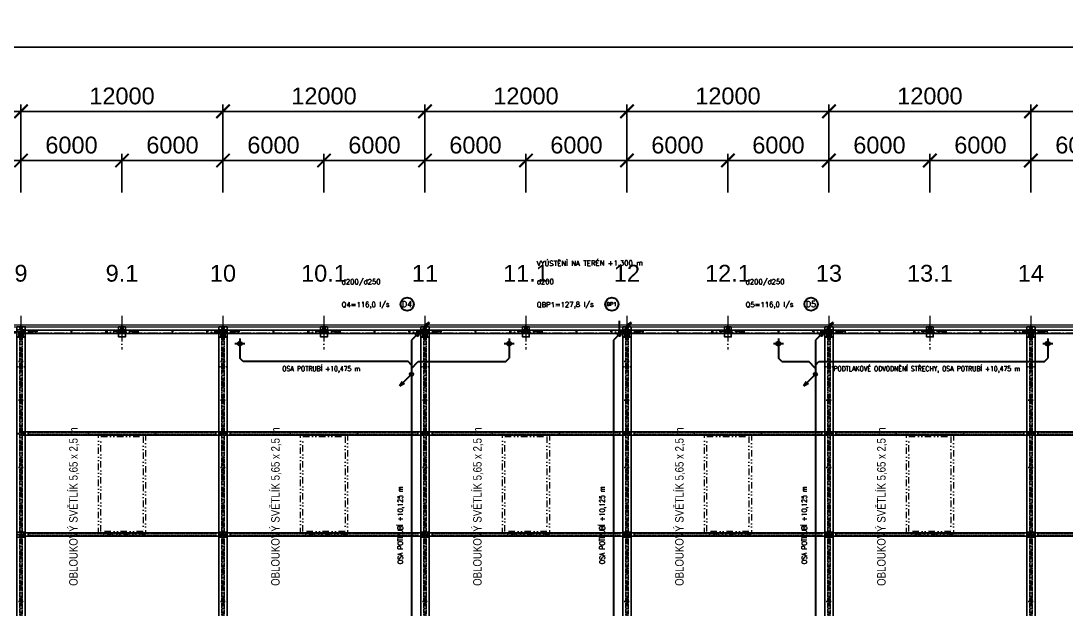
# Model space of a CAD drawing. Header units: millimetres. Extents: x 325046 to 1268204, y 1875583 to 2761998.
# Drawn here: x 802074 to 864169, y 2158309 to 2193284 of the extents above; entities that cross this region are included whole.
import ezdxf
from ezdxf.enums import TextEntityAlignment as Align

# ---------------------------------------------------------------- set-up
doc = ezdxf.new("R2010")
doc.units = ezdxf.units.MM
doc.header["$LTSCALE"] = 100
doc.header["$PDMODE"] = 65
for name, pattern in [('ACAD_ISO10W100', [18.5, 12, -3, 0.5, -3]), ('CONTINOUS', [0]), ('DASHDOT', [1, 0.5, -0.25, 0, -0.25]), ('DASHED', [0.75, 0.5, -0.25]), ('DIVIDE', [31.75, 12.7, -6.35, 0, -6.35, 0, -6.35]), ('SO02_F11anp01$0${ Leader Line}', [0])]:
    doc.linetypes.add(name, pattern=pattern)
for name, color, linetype in [('025', 1, 'Continuous'), ('035', 7, 'Continuous'), ('070', 6, 'Continuous'), ('DEHA', 2, 'Continuous'), ('Kóty osové', 5, 'Continuous'), ('POPIS', 7, 'Continuous')]:
    doc.layers.add(name, color=color, linetype=linetype)
for name, color, linetype, lineweight, true_color in [('Korabek-bezp_vtoky_text', 7, 'CONTINOUS', 0, 0x6b50af), ('Korabek-bezp_vtoky_trasy', 7, 'CONTINOUS', 30, 0x9d626f), ('Korabek-text', 7, 'Continuous', 0, 0x7a7a7a), ('Korabek-trasy', 7, 'Continuous', 30, 0x7478c3), ('Korabek-vpuste', 7, 'Continuous', 30, 0x6f7ceb), ('Světlíky', 7, 'DIVIDE', 15, 0xf81696)]:
    doc.layers.add(name, color=color, linetype=linetype, lineweight=lineweight, true_color=true_color)
doc.layers.add('Objekty - osy', color=5, linetype='ACAD_ISO10W100', lineweight=20)
doc.layers.add('OBVODOVÝ PLÁŠŤ', color=2, linetype='Continuous', lineweight=9)
doc.layers.add('Popis OS', color=7, linetype='Continuous', true_color=0xbd0a5d)
doc.layers.add('Příprava na dock', color=7, linetype='Continuous', true_color=0x616161)
doc.styles.add('ARIAL NARROW', font='ARIALN.TTF')
doc.styles.add('ARIL-TENKÝ', font='arial.ttf')
doc.styles.add('ROMANS', font='romans.shx', dxfattribs={"width": 0.8})
doc.dimstyles.new('400', dxfattribs={"dimscale": 400, "dimtxt": 2.5, "dimasz": 2, "dimexe": 1, "dimexo": 12, "dimgap": 1, "dimtad": 1, "dimdec": 0, "dimzin": 0, "dimdsep": 46, "dimtxsty": 'ARIL-TENKÝ', "dimblk": 'ARCHTICK', "dimcen": 4, "dimdle": 1, "dimclrd": 256, "dimclre": 256, "dimclrt": 7, "dimadec": 0, "dimazin": 0, "dimtfac": 1, "dimtdec": 0, "dimtix": 1, "dimtofl": 0, "dimtmove": 0, "dimatfit": 0, "dimldrblk": 'OBLIQUE', "dimfxl": 1, "dimtolj": 1, "dimtzin": 0, "dimlwd": -1, "dimlwe": -1, "dimarcsym": 0})

# ---------------------------------------------------------------- blocks, each defined once
blk = doc.blocks.new('L1_PU')
at = {"layer": '035', "color": 0}
blk.add_lwpolyline([(1717306, -4886866), (1705346, -4886866), (1705346, -4886666), (1717306, -4886666)], close=True, dxfattribs=at)
at = {"layer": '035'}
for points in [[(1705446, -4886746), (1705506, -4886746), (1705506, -4886786), (1705446, -4886786)], [(1717206, -4886746), (1717146, -4886746), (1717146, -4886786), (1717206, -4886786)]]:
    blk.add_lwpolyline(points, close=True, dxfattribs=at)
at = {"layer": '035', "color": 0, "linetype": 'DASHED'}
blk.add_lwpolyline([(1716906, -4886706), (1705746, -4886706), (1705746, -4886826), (1716906, -4886826)], close=True, dxfattribs=at)
at = {"layer": '035', "linetype": 'DASHED'}
for points in [[(1709326, -4886826), (1709326, -4886706)], [(1713326, -4886826), (1713326, -4886706)]]:
    blk.add_lwpolyline(points, dxfattribs=at)
at = {"layer": 'Příprava na dock', "linetype": 'DASHDOT', "ltscale": 0.5}
for points in [[(1705426, -4886766), (1705526, -4886766)], [(1705476, -4886716), (1705476, -4886816)], [(1717126, -4886766), (1717226, -4886766)], [(1717176, -4886716), (1717176, -4886816)]]:
    blk.add_lwpolyline(points, dxfattribs=at)
blk = doc.blocks.new('V2')
at = {"layer": '025'}
h = blk.add_hatch(color=256, dxfattribs=at)
h.dxf.hatch_style = 1
h.paths.add_polyline_path([(1705186, -4880766, -1), (1705166, -4880766, -1)])
h = blk.add_hatch(color=256, dxfattribs=at)
h.dxf.hatch_style = 1
h.paths.add_polyline_path([(1705466, -4880766, 1), (1705486, -4880766, 1)])
h = blk.add_hatch(color=256, dxfattribs=at)
h.dxf.hatch_style = 1
h.paths.add_polyline_path([(1705186, -4886766, -1), (1705166, -4886766, -1)])
h = blk.add_hatch(color=256, dxfattribs=at)
h.dxf.hatch_style = 1
h.paths.add_polyline_path([(1705466, -4886766, 1), (1705486, -4886766, 1)])
h = blk.add_hatch(color=256, dxfattribs=at)
h.dxf.hatch_style = 1
h.paths.add_polyline_path([(1705186, -4892766, -1), (1705166, -4892766, -1)])
h = blk.add_hatch(color=256, dxfattribs=at)
h.dxf.hatch_style = 1
h.paths.add_polyline_path([(1705466, -4892766, 1), (1705486, -4892766, 1)])
at = {"layer": 'Příprava na dock'}
h = blk.add_hatch(dxfattribs=at)
h.set_pattern_fill('ANSI31', color=256, scale=250, angle=180)
h.set_pattern_definition([(225, (602695.915, -9703834.77), (22.09708691, -22.09708691), [])])
edge = h.paths.add_edge_path()
edge.add_arc((1705326, -4876786), 50, 0, 360)
at = {"layer": '025', "linetype": 'DASHED', "ltscale": 0.5}
for centre in [(1705326, -4874866), (1705326, -4898616)]:
    blk.add_circle(centre, 12.5, dxfattribs=at)
at = {"layer": '025'}
for centre, radius in [((1705326, -4876786), 50), ((1705176, -4880766), 10), ((1705476, -4880766), 10), ((1705176, -4886766), 10), ((1705476, -4886766), 10), ((1705176, -4892766), 10), ((1705476, -4892766), 10)]:
    blk.add_circle(centre, radius, dxfattribs=at)
at = {"layer": '035'}
blk.add_lwpolyline([(1705216, -4875036), (1705076, -4875036), (1705076, -4875036), (1705076, -4875036), (1705076, -4898446), (1705216, -4898446), (1705216, -4898746), (1705436, -4898746), (1705436, -4898446), (1705436, -4898446), (1705576, -4898446), (1705576, -4875036), (1705576, -4875036), (1705576, -4875036), (1705436, -4875036), (1705436, -4874736), (1705216, -4874736)], close=True, dxfattribs=at)
for points in [[(1705216, -4874836), (1705436, -4874836)], [(1705076, -4886616), (1705576, -4886616)], [(1705076, -4886916), (1705576, -4886916)]]:
    blk.add_lwpolyline(points, dxfattribs=at)
at = {"layer": '035', "linetype": 'DASHED'}
blk.add_lwpolyline([(1705391, -4874736), (1705261, -4874736), (1705261, -4898746), (1705391, -4898746)], close=True, dxfattribs=at)
at = {"layer": '035', "linetype": 'DASHED', "ltscale": 0.8}
for points in [[(1705391, -4876336), (1705261, -4876336)], [(1705391, -4876636), (1705261, -4876636)], [(1705391, -4878636), (1705261, -4878636)], [(1705391, -4878936), (1705261, -4878936)], [(1705391, -4882636), (1705261, -4882636)], [(1705391, -4882936), (1705261, -4882936)], [(1705386, -4886616), (1705266, -4886616)], [(1705386, -4886916), (1705266, -4886916)], [(1705391, -4890596), (1705261, -4890596)], [(1705391, -4890896), (1705261, -4890896)], [(1705391, -4894596), (1705261, -4894596)], [(1705391, -4894896), (1705261, -4894896)], [(1705391, -4896896), (1705261, -4896896)], [(1705391, -4897196), (1705261, -4897196)]]:
    blk.add_lwpolyline(points, dxfattribs=at)
at = {"layer": 'DEHA', "color": 3, "linetype": 'DASHDOT', "ltscale": 0.9}
for points in [[(1705523, -4876786), (1705129, -4876786)], [(1705326, -4876589), (1705326, -4876983)]]:
    blk.add_lwpolyline(points, dxfattribs=at)
at = {"layer": 'Příprava na dock', "linetype": 'DASHDOT', "ltscale": 0.2}
for points in [[(1705276, -4874866), (1705376, -4874866)], [(1705326, -4874916), (1705326, -4874816)], [(1705376, -4898616), (1705276, -4898616)], [(1705326, -4898666), (1705326, -4898566)]]:
    blk.add_lwpolyline(points, dxfattribs=at)
at = {"layer": 'Příprava na dock', "linetype": 'DASHDOT', "ltscale": 0.8}
for points in [[(1705481, -4876486), (1705171, -4876486)], [(1705481, -4878786), (1705171, -4878786)], [(1705481, -4882786), (1705171, -4882786)], [(1705481, -4890746), (1705171, -4890746)], [(1705481, -4894746), (1705171, -4894746)], [(1705481, -4897046), (1705171, -4897046)]]:
    blk.add_lwpolyline(points, dxfattribs=at)
at = {"layer": 'Příprava na dock', "linetype": 'DASHDOT', "ltscale": 0.5}
for points in [[(1705126, -4880766), (1705226, -4880766)], [(1705176, -4880816), (1705176, -4880716)], [(1705526, -4880766), (1705426, -4880766)], [(1705476, -4880816), (1705476, -4880716)], [(1705126, -4886766), (1705226, -4886766)], [(1705176, -4886816), (1705176, -4886716)], [(1705526, -4886766), (1705426, -4886766)], [(1705476, -4886816), (1705476, -4886716)], [(1705126, -4892766), (1705226, -4892766)], [(1705176, -4892816), (1705176, -4892716)], [(1705526, -4892766), (1705426, -4892766)], [(1705476, -4892816), (1705476, -4892716)]]:
    blk.add_lwpolyline(points, dxfattribs=at)
blk = doc.blocks.new('S2 STŘECHA')
at = {"layer": '025'}
h = blk.add_hatch(color=256, dxfattribs=at)
h.dxf.hatch_style = 1
edge = h.paths.add_edge_path()
edge.add_arc((1694149, -5104969), 10, 0, 360)
h = blk.add_hatch(color=256, dxfattribs=at)
h.dxf.hatch_style = 1
edge = h.paths.add_edge_path()
edge.add_arc((1694509, -5104969), 10, 0, 360)
at = {"layer": 'Příprava na dock', "ltscale": 0.5}
h = blk.add_hatch(dxfattribs=at)
h.set_pattern_fill('ANSI31', color=256, scale=250)
h.set_pattern_definition([(45, (-71057.18, -131932.95), (-22.09708691, 22.09708691), [])])
h.paths.add_polyline_path([(1694254, -5105269), (1694404, -5105269), (1694404, -5105169), (1694254, -5105169)])
at = {"layer": '025', "ltscale": 0.5}
blk.add_lwpolyline([(1694254, -5105269), (1694404, -5105269), (1694404, -5105169), (1694254, -5105169)], close=True, dxfattribs=at)
at = {"layer": '025', "linetype": 'DASHED', "ltscale": 0.5}
blk.add_lwpolyline([(1694254, -5105269), (1694404, -5105269), (1694404, -5105259), (1694254, -5105259)], close=True, dxfattribs=at)
at = {"layer": '025'}
for centre in [(1694149, -5104969), (1694509, -5104969)]:
    blk.add_circle(centre, 10, dxfattribs=at)
at = {"layer": '035', "linetype": 'DASHED'}
blk.add_circle((1694329, -5104819), 30, dxfattribs=at)
at = {"layer": '070', "ltscale": 0.5}
blk.add_lwpolyline([(1694079, -5105269), (1694579, -5105269), (1694579, -5104669), (1694079, -5104669)], close=True, dxfattribs=at)
for points in [[(1694199, -5104669), (1694199, -5104969), (1694459, -5104969), (1694459, -5104669)], [(1694579, -5105089), (1694079, -5105089)]]:
    blk.add_lwpolyline(points, dxfattribs=at)
at = {"layer": 'Příprava na dock', "linetype": 'DASHDOT', "ltscale": 0.5}
for points in [[(1694279, -5104819), (1694379, -5104819)], [(1694329, -5104769), (1694329, -5104869)], [(1694099, -5104969), (1694199, -5104969)], [(1694199, -5104969), (1694099, -5104969)], [(1694149, -5105019), (1694149, -5104919)], [(1694149, -5105019), (1694149, -5104919)], [(1694329, -5105344), (1694329, -5105094)], [(1694459, -5104969), (1694559, -5104969)], [(1694559, -5104969), (1694459, -5104969)], [(1694509, -5105019), (1694509, -5104919)], [(1694509, -5105019), (1694509, -5104919)]]:
    blk.add_lwpolyline(points, dxfattribs=at)
blk = doc.blocks.new('ZT1_PU')
at = {"layer": '035', "ltscale": 0.5}
blk.add_lwpolyline([(1684235, -4865636), (1690215, -4865636), (1690215, -4865836), (1684235, -4865836)], close=True, dxfattribs=at)
at = {"layer": '035', "color": 2}
for points in [[(1687223, -4865656), (1687191, -4865736)], [(1687223, -4865816), (1687223, -4865656)], [(1687223, -4865656), (1687255, -4865736)]]:
    blk.add_lwpolyline(points, dxfattribs=at)
at = {"layer": '035'}
for centre in [(1684405, -4865736), (1690125, -4865736)]:
    blk.add_circle(centre, 25, dxfattribs=at)
at = {"layer": 'Příprava na dock', "linetype": 'DASHDOT', "ltscale": 0.5}
for points in [[(1684355, -4865736), (1684455, -4865736)], [(1684405, -4865686), (1684405, -4865786)], [(1690075, -4865736), (1690175, -4865736)], [(1690125, -4865686), (1690125, -4865786)]]:
    blk.add_lwpolyline(points, dxfattribs=at)
blk = doc.blocks.new('S3 STŘECHA')
at = {"layer": '025'}
h = blk.add_hatch(color=256, dxfattribs=at)
h.dxf.hatch_style = 1
edge = h.paths.add_edge_path()
edge.add_arc((1676229, -5009069), 10, 0, 360)
h = blk.add_hatch(color=256, dxfattribs=at)
h.dxf.hatch_style = 1
edge = h.paths.add_edge_path()
edge.add_arc((1676429, -5009069), 10, 0, 360)
at = {"layer": 'Příprava na dock', "ltscale": 0.5}
h = blk.add_hatch(dxfattribs=at)
h.set_pattern_fill('ANSI31', color=256, scale=250, angle=180)
h.set_pattern_definition([(225, (3441714.858, -9982104.093), (22.09708691, -22.09708691), [])])
h.paths.add_polyline_path([(1676404, -5008769), (1676254, -5008769), (1676254, -5008869), (1676404, -5008869)])
at = {"layer": '025', "ltscale": 0.5}
blk.add_lwpolyline([(1676404, -5008769), (1676254, -5008769), (1676254, -5008869), (1676404, -5008869)], close=True, dxfattribs=at)
at = {"layer": '025', "linetype": 'DASHED', "ltscale": 0.5}
blk.add_lwpolyline([(1676404, -5008769), (1676254, -5008769), (1676254, -5008779), (1676404, -5008779)], close=True, dxfattribs=at)
at = {"layer": '025'}
for centre in [(1676229, -5009069), (1676429, -5009069)]:
    blk.add_circle(centre, 10, dxfattribs=at)
at = {"layer": '070', "ltscale": 0.5}
blk.add_lwpolyline([(1676529, -5008769), (1676129, -5008769), (1676129, -5009369), (1676529, -5009369)], close=True, dxfattribs=at)
blk.add_lwpolyline([(1676129, -5008949), (1676529, -5008949)], dxfattribs=at)
at = {"layer": 'Příprava na dock', "linetype": 'DASHDOT', "ltscale": 0.5}
for points in [[(1676179, -5009069), (1676279, -5009069)], [(1676229, -5009019), (1676229, -5009119)], [(1676329, -5008694), (1676329, -5008944)], [(1676479, -5009069), (1676379, -5009069)], [(1676429, -5009019), (1676429, -5009119)]]:
    blk.add_lwpolyline(points, dxfattribs=at)
blk = doc.blocks.new('_ARCHTICK')
at = {"color": 0, "linetype": 'ByBlock', "const_width": 0.15}
blk.add_lwpolyline([(-0.5, -0.5), (0.5, 0.5)], dxfattribs=at)
blk = doc.blocks.new('*D900')
at = {"layer": 'Defpoints', "color": 0, "transparency": 16777216}
for p in [(820079, 2184984), (820079, 2178282), (826079, 2178282)]:
    blk.add_point(p, dxfattribs=at)
at = {"layer": 'Kóty osové', "transparency": 16777216}
for p, q in [((820079, 2183082), (820079, 2185384)), ((826079, 2183082), (826079, 2185384)), ((826479, 2184984), (819679, 2184984))]:
    blk.add_line(p, q, dxfattribs=at)
at = {"layer": 'Kóty osové', "transparency": 16777216, "xscale": 800, "yscale": 800, "zscale": 800}
for p, rotation in [((820079, 2184984), 179.9999999999866), ((826079, 2184984), 359.9999999999867)]:
    blk.add_blockref('_ARCHTICK', p, dxfattribs=dict(at, rotation=rotation))
at = {"layer": 'Kóty osové', "color": 7, "transparency": 16777216, "insert": (823079, 2185895), "char_height": 1000, "attachment_point": 5, "style": 'ARIL-TENKÝ'}
blk.add_mtext('\\A1;6000', dxfattribs=at)
blk = doc.blocks.new('_Oblique')
at = {"color": 0, "lineweight": -2}
blk.add_line((-0.5, -0.5), (0.5, 0.5), dxfattribs=at)
blk = doc.blocks.new('*D901')
at = {"layer": 'Defpoints', "color": 0, "transparency": 16777216}
for p in [(814079, 2184984), (814079, 2178282), (820079, 2178282)]:
    blk.add_point(p, dxfattribs=at)
at = {"layer": 'Kóty osové', "transparency": 16777216}
for p, q in [((814079, 2183082), (814079, 2185384)), ((820079, 2183082), (820079, 2185384)), ((820479, 2184984), (813679, 2184984))]:
    blk.add_line(p, q, dxfattribs=at)
at = {"layer": 'Kóty osové', "transparency": 16777216, "xscale": 800, "yscale": 800, "zscale": 800, "rotation": 180}
blk.add_blockref('_ARCHTICK', (814079, 2184984), dxfattribs=at)
at = {"layer": 'Kóty osové', "transparency": 16777216, "xscale": 800, "yscale": 800, "zscale": 800}
blk.add_blockref('_ARCHTICK', (820079, 2184984), dxfattribs=at)
at = {"layer": 'Kóty osové', "color": 7, "transparency": 16777216, "insert": (817079, 2185895), "char_height": 1000, "attachment_point": 5, "style": 'ARIL-TENKÝ'}
blk.add_mtext('\\A1;6000', dxfattribs=at)
blk = doc.blocks.new('*D902')
at = {"layer": 'Defpoints', "color": 0, "transparency": 16777216}
for p in [(808079, 2184984), (808079, 2178282), (814079, 2178282)]:
    blk.add_point(p, dxfattribs=at)
at = {"layer": 'Kóty osové', "transparency": 16777216}
for p, q in [((808079, 2183082), (808079, 2185384)), ((814079, 2183082), (814079, 2185384)), ((814479, 2184984), (807679, 2184984))]:
    blk.add_line(p, q, dxfattribs=at)
at = {"layer": 'Kóty osové', "transparency": 16777216, "xscale": 800, "yscale": 800, "zscale": 800, "rotation": 180}
blk.add_blockref('_ARCHTICK', (808079, 2184984), dxfattribs=at)
at = {"layer": 'Kóty osové', "transparency": 16777216, "xscale": 800, "yscale": 800, "zscale": 800}
blk.add_blockref('_ARCHTICK', (814079, 2184984), dxfattribs=at)
at = {"layer": 'Kóty osové', "color": 7, "transparency": 16777216, "insert": (811079, 2185895), "char_height": 1000, "attachment_point": 5, "style": 'ARIL-TENKÝ'}
blk.add_mtext('\\A1;6000', dxfattribs=at)
blk = doc.blocks.new('*D903')
at = {"layer": 'Defpoints', "color": 0, "transparency": 16777216}
for p in [(802079, 2184984), (802079, 2178282), (808079, 2178282)]:
    blk.add_point(p, dxfattribs=at)
at = {"layer": 'Kóty osové', "transparency": 16777216}
for p, q in [((802079, 2183082), (802079, 2185384)), ((808079, 2183082), (808079, 2185384)), ((808479, 2184984), (801679, 2184984))]:
    blk.add_line(p, q, dxfattribs=at)
at = {"layer": 'Kóty osové', "transparency": 16777216, "xscale": 800, "yscale": 800, "zscale": 800, "rotation": 180}
blk.add_blockref('_ARCHTICK', (802079, 2184984), dxfattribs=at)
at = {"layer": 'Kóty osové', "transparency": 16777216, "xscale": 800, "yscale": 800, "zscale": 800}
blk.add_blockref('_ARCHTICK', (808079, 2184984), dxfattribs=at)
at = {"layer": 'Kóty osové', "color": 7, "transparency": 16777216, "insert": (805079, 2185895), "char_height": 1000, "attachment_point": 5, "style": 'ARIL-TENKÝ'}
blk.add_mtext('\\A1;6000', dxfattribs=at)
blk = doc.blocks.new('*D904')
at = {"layer": 'Defpoints', "color": 0, "transparency": 16777216}
for p in [(796079, 2184984), (796079, 2178282), (802079, 2178282)]:
    blk.add_point(p, dxfattribs=at)
at = {"layer": 'Kóty osové', "transparency": 16777216}
for p, q in [((796079, 2183082), (796079, 2185384)), ((802079, 2183082), (802079, 2185384)), ((802479, 2184984), (795679, 2184984))]:
    blk.add_line(p, q, dxfattribs=at)
at = {"layer": 'Kóty osové', "transparency": 16777216, "xscale": 800, "yscale": 800, "zscale": 800, "rotation": 180}
blk.add_blockref('_ARCHTICK', (796079, 2184984), dxfattribs=at)
at = {"layer": 'Kóty osové', "transparency": 16777216, "xscale": 800, "yscale": 800, "zscale": 800}
blk.add_blockref('_ARCHTICK', (802079, 2184984), dxfattribs=at)
at = {"layer": 'Kóty osové', "color": 7, "transparency": 16777216, "insert": (799079, 2185895), "char_height": 1000, "attachment_point": 5, "style": 'ARIL-TENKÝ'}
blk.add_mtext('\\A1;6000', dxfattribs=at)
blk = doc.blocks.new('*D934')
at = {"layer": 'Defpoints', "color": 0, "transparency": 16777216}
for p in [(862079, 2184984), (862079, 2178282), (868079, 2178282)]:
    blk.add_point(p, dxfattribs=at)
at = {"layer": 'Kóty osové', "transparency": 16777216}
for p, q in [((862079, 2183082), (862079, 2185384)), ((868079, 2183082), (868079, 2185384)), ((868479, 2184984), (861679, 2184984))]:
    blk.add_line(p, q, dxfattribs=at)
at = {"layer": 'Kóty osové', "transparency": 16777216, "xscale": 800, "yscale": 800, "zscale": 800, "rotation": 180}
blk.add_blockref('_ARCHTICK', (862079, 2184984), dxfattribs=at)
at = {"layer": 'Kóty osové', "transparency": 16777216, "xscale": 800, "yscale": 800, "zscale": 800}
blk.add_blockref('_ARCHTICK', (868079, 2184984), dxfattribs=at)
at = {"layer": 'Kóty osové', "color": 7, "transparency": 16777216, "insert": (865079, 2185895), "char_height": 1000, "attachment_point": 5, "style": 'ARIL-TENKÝ'}
blk.add_mtext('\\A1;6000', dxfattribs=at)
blk = doc.blocks.new('*D935')
at = {"layer": 'Defpoints', "color": 0, "transparency": 16777216}
for p in [(856079, 2184984), (856079, 2178282), (862079, 2178282)]:
    blk.add_point(p, dxfattribs=at)
at = {"layer": 'Kóty osové', "transparency": 16777216}
for p, q in [((856079, 2183082), (856079, 2185384)), ((862079, 2183082), (862079, 2185384)), ((862479, 2184984), (855679, 2184984))]:
    blk.add_line(p, q, dxfattribs=at)
at = {"layer": 'Kóty osové', "transparency": 16777216, "xscale": 800, "yscale": 800, "zscale": 800, "rotation": 180}
blk.add_blockref('_ARCHTICK', (856079, 2184984), dxfattribs=at)
at = {"layer": 'Kóty osové', "transparency": 16777216, "xscale": 800, "yscale": 800, "zscale": 800}
blk.add_blockref('_ARCHTICK', (862079, 2184984), dxfattribs=at)
at = {"layer": 'Kóty osové', "color": 7, "transparency": 16777216, "insert": (859079, 2185895), "char_height": 1000, "attachment_point": 5, "style": 'ARIL-TENKÝ'}
blk.add_mtext('\\A1;6000', dxfattribs=at)
blk = doc.blocks.new('*D936')
at = {"layer": 'Defpoints', "color": 0, "transparency": 16777216}
for p in [(850079, 2184984), (850079, 2178282), (856079, 2178282)]:
    blk.add_point(p, dxfattribs=at)
at = {"layer": 'Kóty osové', "transparency": 16777216}
for p, q in [((850079, 2183082), (850079, 2185384)), ((856079, 2183082), (856079, 2185384)), ((856479, 2184984), (849679, 2184984))]:
    blk.add_line(p, q, dxfattribs=at)
at = {"layer": 'Kóty osové', "transparency": 16777216, "xscale": 800, "yscale": 800, "zscale": 800, "rotation": 180}
blk.add_blockref('_ARCHTICK', (850079, 2184984), dxfattribs=at)
at = {"layer": 'Kóty osové', "transparency": 16777216, "xscale": 800, "yscale": 800, "zscale": 800}
blk.add_blockref('_ARCHTICK', (856079, 2184984), dxfattribs=at)
at = {"layer": 'Kóty osové', "color": 7, "transparency": 16777216, "insert": (853079, 2185895), "char_height": 1000, "attachment_point": 5, "style": 'ARIL-TENKÝ'}
blk.add_mtext('\\A1;6000', dxfattribs=at)
blk = doc.blocks.new('*D937')
at = {"layer": 'Defpoints', "color": 0, "transparency": 16777216}
for p in [(844079, 2184984), (844079, 2178282), (850079, 2178282)]:
    blk.add_point(p, dxfattribs=at)
at = {"layer": 'Kóty osové', "transparency": 16777216}
for p, q in [((844079, 2183082), (844079, 2185384)), ((850079, 2183082), (850079, 2185384)), ((850479, 2184984), (843679, 2184984))]:
    blk.add_line(p, q, dxfattribs=at)
at = {"layer": 'Kóty osové', "transparency": 16777216, "xscale": 800, "yscale": 800, "zscale": 800, "rotation": 180}
blk.add_blockref('_ARCHTICK', (844079, 2184984), dxfattribs=at)
at = {"layer": 'Kóty osové', "transparency": 16777216, "xscale": 800, "yscale": 800, "zscale": 800}
blk.add_blockref('_ARCHTICK', (850079, 2184984), dxfattribs=at)
at = {"layer": 'Kóty osové', "color": 7, "transparency": 16777216, "insert": (847079, 2185895), "char_height": 1000, "attachment_point": 5, "style": 'ARIL-TENKÝ'}
blk.add_mtext('\\A1;6000', dxfattribs=at)
blk = doc.blocks.new('*D938')
at = {"layer": 'Defpoints', "color": 0, "transparency": 16777216}
for p in [(838079, 2184984), (838079, 2178282), (844079, 2178282)]:
    blk.add_point(p, dxfattribs=at)
at = {"layer": 'Kóty osové', "transparency": 16777216}
for p, q in [((838079, 2183082), (838079, 2185384)), ((844079, 2183082), (844079, 2185384)), ((844479, 2184984), (837679, 2184984))]:
    blk.add_line(p, q, dxfattribs=at)
at = {"layer": 'Kóty osové', "transparency": 16777216, "xscale": 800, "yscale": 800, "zscale": 800, "rotation": 180}
blk.add_blockref('_ARCHTICK', (838079, 2184984), dxfattribs=at)
at = {"layer": 'Kóty osové', "transparency": 16777216, "xscale": 800, "yscale": 800, "zscale": 800}
blk.add_blockref('_ARCHTICK', (844079, 2184984), dxfattribs=at)
at = {"layer": 'Kóty osové', "color": 7, "transparency": 16777216, "insert": (841079, 2185895), "char_height": 1000, "attachment_point": 5, "style": 'ARIL-TENKÝ'}
blk.add_mtext('\\A1;6000', dxfattribs=at)
blk = doc.blocks.new('*D939')
at = {"layer": 'Defpoints', "color": 0, "transparency": 16777216}
for p in [(832079, 2184984), (832079, 2178282), (838079, 2178282)]:
    blk.add_point(p, dxfattribs=at)
at = {"layer": 'Kóty osové', "transparency": 16777216}
for p, q in [((832079, 2183082), (832079, 2185384)), ((838079, 2183082), (838079, 2185384)), ((838479, 2184984), (831679, 2184984))]:
    blk.add_line(p, q, dxfattribs=at)
at = {"layer": 'Kóty osové', "transparency": 16777216, "xscale": 800, "yscale": 800, "zscale": 800, "rotation": 180}
blk.add_blockref('_ARCHTICK', (832079, 2184984), dxfattribs=at)
at = {"layer": 'Kóty osové', "transparency": 16777216, "xscale": 800, "yscale": 800, "zscale": 800}
blk.add_blockref('_ARCHTICK', (838079, 2184984), dxfattribs=at)
at = {"layer": 'Kóty osové', "color": 7, "transparency": 16777216, "insert": (835079, 2185895), "char_height": 1000, "attachment_point": 5, "style": 'ARIL-TENKÝ'}
blk.add_mtext('\\A1;6000', dxfattribs=at)
blk = doc.blocks.new('*D940')
at = {"layer": 'Defpoints', "color": 0, "transparency": 16777216}
for p in [(826079, 2184984), (826079, 2178282), (832079, 2178282)]:
    blk.add_point(p, dxfattribs=at)
at = {"layer": 'Kóty osové', "transparency": 16777216}
for p, q in [((826079, 2183082), (826079, 2185384)), ((832079, 2183082), (832079, 2185384)), ((832479, 2184984), (825679, 2184984))]:
    blk.add_line(p, q, dxfattribs=at)
at = {"layer": 'Kóty osové', "transparency": 16777216, "xscale": 800, "yscale": 800, "zscale": 800, "rotation": 180}
blk.add_blockref('_ARCHTICK', (826079, 2184984), dxfattribs=at)
at = {"layer": 'Kóty osové', "transparency": 16777216, "xscale": 800, "yscale": 800, "zscale": 800}
blk.add_blockref('_ARCHTICK', (832079, 2184984), dxfattribs=at)
at = {"layer": 'Kóty osové', "color": 7, "transparency": 16777216, "insert": (829079, 2185895), "char_height": 1000, "attachment_point": 5, "style": 'ARIL-TENKÝ'}
blk.add_mtext('\\A1;6000', dxfattribs=at)
blk = doc.blocks.new('*D969')
at = {"layer": 'Defpoints', "color": 0, "transparency": 16777216}
for p in [(790079, 2187903), (802079, 2183082), (790079, 2178402)]:
    blk.add_point(p, dxfattribs=at)
at = {"layer": 'Kóty osové', "transparency": 16777216}
for p, q in [((790079, 2183202), (790079, 2188303)), ((802079, 2187882), (802079, 2188303)), ((802479, 2187903), (789679, 2187903))]:
    blk.add_line(p, q, dxfattribs=at)
at = {"layer": 'Kóty osové', "transparency": 16777216, "xscale": 800, "yscale": 800, "zscale": 800, "rotation": 180}
blk.add_blockref('_ARCHTICK', (790079, 2187903), dxfattribs=at)
at = {"layer": 'Kóty osové', "transparency": 16777216, "xscale": 800, "yscale": 800, "zscale": 800}
blk.add_blockref('_ARCHTICK', (802079, 2187903), dxfattribs=at)
at = {"layer": 'Kóty osové', "color": 7, "transparency": 16777216, "insert": (796079, 2188814), "char_height": 1000, "attachment_point": 5, "style": 'ARIL-TENKÝ'}
blk.add_mtext('\\A1;12000', dxfattribs=at)
blk = doc.blocks.new('*D970')
at = {"layer": 'Defpoints', "color": 0, "transparency": 16777216}
for p in [(802079, 2187903), (814079, 2183082), (802079, 2178402)]:
    blk.add_point(p, dxfattribs=at)
at = {"layer": 'Kóty osové', "transparency": 16777216}
for p, q in [((802079, 2183202), (802079, 2188303)), ((814079, 2187882), (814079, 2188303)), ((814479, 2187903), (801679, 2187903))]:
    blk.add_line(p, q, dxfattribs=at)
at = {"layer": 'Kóty osové', "transparency": 16777216, "xscale": 800, "yscale": 800, "zscale": 800, "rotation": 180}
blk.add_blockref('_ARCHTICK', (802079, 2187903), dxfattribs=at)
at = {"layer": 'Kóty osové', "transparency": 16777216, "xscale": 800, "yscale": 800, "zscale": 800}
blk.add_blockref('_ARCHTICK', (814079, 2187903), dxfattribs=at)
at = {"layer": 'Kóty osové', "color": 7, "transparency": 16777216, "insert": (808079, 2188814), "char_height": 1000, "attachment_point": 5, "style": 'ARIL-TENKÝ'}
blk.add_mtext('\\A1;12000', dxfattribs=at)
blk = doc.blocks.new('*D971')
at = {"layer": 'Defpoints', "color": 0, "transparency": 16777216}
for p in [(814079, 2187903), (826079, 2183082), (814079, 2178402)]:
    blk.add_point(p, dxfattribs=at)
at = {"layer": 'Kóty osové', "transparency": 16777216}
for p, q in [((814079, 2183202), (814079, 2188303)), ((826079, 2187882), (826079, 2188303)), ((826479, 2187903), (813679, 2187903))]:
    blk.add_line(p, q, dxfattribs=at)
at = {"layer": 'Kóty osové', "transparency": 16777216, "xscale": 800, "yscale": 800, "zscale": 800, "rotation": 180}
blk.add_blockref('_ARCHTICK', (814079, 2187903), dxfattribs=at)
at = {"layer": 'Kóty osové', "transparency": 16777216, "xscale": 800, "yscale": 800, "zscale": 800}
blk.add_blockref('_ARCHTICK', (826079, 2187903), dxfattribs=at)
at = {"layer": 'Kóty osové', "color": 7, "transparency": 16777216, "insert": (820079, 2188814), "char_height": 1000, "attachment_point": 5, "style": 'ARIL-TENKÝ'}
blk.add_mtext('\\A1;12000', dxfattribs=at)
blk = doc.blocks.new('*D972')
at = {"layer": 'Defpoints', "color": 0, "transparency": 16777216}
for p in [(826079, 2187903), (838079, 2183082), (826079, 2178402)]:
    blk.add_point(p, dxfattribs=at)
at = {"layer": 'Kóty osové', "transparency": 16777216}
for p, q in [((826079, 2183202), (826079, 2188303)), ((838079, 2187882), (838079, 2188303)), ((838479, 2187903), (825679, 2187903))]:
    blk.add_line(p, q, dxfattribs=at)
at = {"layer": 'Kóty osové', "transparency": 16777216, "xscale": 800, "yscale": 800, "zscale": 800, "rotation": 180}
blk.add_blockref('_ARCHTICK', (826079, 2187903), dxfattribs=at)
at = {"layer": 'Kóty osové', "transparency": 16777216, "xscale": 800, "yscale": 800, "zscale": 800}
blk.add_blockref('_ARCHTICK', (838079, 2187903), dxfattribs=at)
at = {"layer": 'Kóty osové', "color": 7, "transparency": 16777216, "insert": (832079, 2188814), "char_height": 1000, "attachment_point": 5, "style": 'ARIL-TENKÝ'}
blk.add_mtext('\\A1;12000', dxfattribs=at)
blk = doc.blocks.new('*D973')
at = {"layer": 'Defpoints', "color": 0, "transparency": 16777216}
for p in [(838079, 2187903), (850079, 2183082), (838079, 2178402)]:
    blk.add_point(p, dxfattribs=at)
at = {"layer": 'Kóty osové', "transparency": 16777216}
for p, q in [((838079, 2183202), (838079, 2188303)), ((850079, 2187882), (850079, 2188303)), ((850479, 2187903), (837679, 2187903))]:
    blk.add_line(p, q, dxfattribs=at)
at = {"layer": 'Kóty osové', "transparency": 16777216, "xscale": 800, "yscale": 800, "zscale": 800, "rotation": 180}
blk.add_blockref('_ARCHTICK', (838079, 2187903), dxfattribs=at)
at = {"layer": 'Kóty osové', "transparency": 16777216, "xscale": 800, "yscale": 800, "zscale": 800}
blk.add_blockref('_ARCHTICK', (850079, 2187903), dxfattribs=at)
at = {"layer": 'Kóty osové', "color": 7, "transparency": 16777216, "insert": (844079, 2188814), "char_height": 1000, "attachment_point": 5, "style": 'ARIL-TENKÝ'}
blk.add_mtext('\\A1;12000', dxfattribs=at)
blk = doc.blocks.new('*D974')
at = {"layer": 'Defpoints', "color": 0, "transparency": 16777216}
for p in [(850079, 2187903), (862079, 2183082), (850079, 2178402)]:
    blk.add_point(p, dxfattribs=at)
at = {"layer": 'Kóty osové', "transparency": 16777216}
for p, q in [((850079, 2183202), (850079, 2188303)), ((862079, 2187882), (862079, 2188303)), ((862479, 2187903), (849679, 2187903))]:
    blk.add_line(p, q, dxfattribs=at)
at = {"layer": 'Kóty osové', "transparency": 16777216, "xscale": 800, "yscale": 800, "zscale": 800, "rotation": 180}
blk.add_blockref('_ARCHTICK', (850079, 2187903), dxfattribs=at)
at = {"layer": 'Kóty osové', "transparency": 16777216, "xscale": 800, "yscale": 800, "zscale": 800}
blk.add_blockref('_ARCHTICK', (862079, 2187903), dxfattribs=at)
at = {"layer": 'Kóty osové', "color": 7, "transparency": 16777216, "insert": (856079, 2188814), "char_height": 1000, "attachment_point": 5, "style": 'ARIL-TENKÝ'}
blk.add_mtext('\\A1;12000', dxfattribs=at)
blk = doc.blocks.new('*D975')
at = {"layer": 'Defpoints', "color": 0, "transparency": 16777216}
for p in [(862079, 2187903), (874079, 2183082), (862079, 2178402)]:
    blk.add_point(p, dxfattribs=at)
at = {"layer": 'Kóty osové', "transparency": 16777216}
for p, q in [((862079, 2183202), (862079, 2188303)), ((874079, 2187882), (874079, 2188303)), ((874479, 2187903), (861679, 2187903))]:
    blk.add_line(p, q, dxfattribs=at)
at = {"layer": 'Kóty osové', "transparency": 16777216, "xscale": 800, "yscale": 800, "zscale": 800, "rotation": 180}
blk.add_blockref('_ARCHTICK', (862079, 2187903), dxfattribs=at)
at = {"layer": 'Kóty osové', "transparency": 16777216, "xscale": 800, "yscale": 800, "zscale": 800}
blk.add_blockref('_ARCHTICK', (874079, 2187903), dxfattribs=at)
at = {"layer": 'Kóty osové', "color": 7, "transparency": 16777216, "insert": (868079, 2188814), "char_height": 1000, "attachment_point": 5, "style": 'ARIL-TENKÝ'}
blk.add_mtext('\\A1;12000', dxfattribs=at)
blk = doc.blocks.new('vpust_tučně')
at = {"layer": 'Korabek-vpuste'}
for p, q in [((53.146, 90.671), (53.146, 91.171)), ((52.896, 90.921), (53.396, 90.921))]:
    blk.add_line(p, q, dxfattribs=at)
for radius in [0.1, 0.075, 0.05]:
    blk.add_circle((53.146, 90.921), radius, dxfattribs=at)
blk = doc.blocks.new('A$C73023567')
at = {"layer": 'Korabek-bezp_vtoky_text', "lineweight": 30}
blk.add_circle((131379.2, 126546.4), 392.2, dxfattribs=at)
at = {"layer": 'Korabek-bezp_vtoky_trasy'}
for p, q in [((131825, 124745.6), (131825, 125545.6)), ((131825, 124745.6), (132522.3, 125442.9)), ((132522.3, 125442.9), (132247.7, 125272.2)), ((132522.3, 125442.9), (132351.6, 125168.3)), ((131754.4, 124674.7), (131475, 124395.3)), ((131475, 124395.3), (131475, 99975.1))]:
    blk.add_line(p, q, dxfattribs=at)
blk.add_circle((131825, 124745.6), 100, dxfattribs=at)
at = {"layer": 'Korabek-text', "lineweight": 30}
for centre in [(119214.2, 126546.4), (143214.2, 126546.4)]:
    blk.add_circle(centre, 392.2, dxfattribs=at)
at = {"layer": 'Korabek-trasy'}
for p, q in [((119825, 124745.6), (120522.3, 125442.9)), ((120522.3, 125442.9), (120247.7, 125272.2)), ((120522.3, 125442.9), (120351.6, 125168.3)), ((143825, 124745.6), (144522.3, 125442.9)), ((144522.3, 125442.9), (144247.7, 125272.2)), ((144522.3, 125442.9), (144351.6, 125168.3)), ((109275, 124195.6), (109275, 123325.9)), ((119754.3, 124674.8), (119475, 124395.6)), ((119475, 124395.6), (119475, 122475.6)), ((125275, 124195.6), (125275, 123325.9)), ((141275, 124195.6), (141275, 123325.9)), ((143754.3, 124674.8), (143475, 124395.6)), ((143475, 124395.6), (143475, 122475.6)), ((157275, 124195.6), (157275, 123325.9)), ((109475.3, 123125.6), (109275, 123325.9)), ((119274.7, 123125.6), (109475.3, 123125.6)), ((119475, 122925.2), (119274.7, 123125.6)), ((119475, 122724.9), (119875.7, 123125.6)), ((119875.7, 123125.6), (125074.7, 123125.6)), ((125074.7, 123125.6), (125275, 123325.9)), ((141475.3, 123125.6), (141275, 123325.9)), ((141475.3, 123125.6), (143074.3, 123125.6)), ((143475, 122724.9), (143074.3, 123125.6)), ((143475, 122925.2), (143675.3, 123125.6)), ((143675.3, 123125.6), (157074.7, 123125.6)), ((157074.7, 123125.6), (157275, 123325.9)), ((119475, 122375.6), (118777.7, 121678.2)), ((143475, 122375.6), (142777.7, 121678.2)), ((118777.7, 121678.2), (118948.4, 121952.8)), ((118777.7, 121678.2), (119052.3, 121848.9)), ((119475, 122275.6), (119475, 103415.6)), ((142777.7, 121678.2), (142948.4, 121952.8)), ((142777.7, 121678.2), (143052.3, 121848.9)), ((143475, 122275.6), (143475, 103415.6))]:
    blk.add_line(p, q, dxfattribs=at)
for centre in [(119825, 124745.6), (143825, 124745.6), (119475, 122375.6), (143475, 122375.6)]:
    blk.add_circle(centre, 100, dxfattribs=at)
at = {"layer": 'Korabek-vpuste', "xscale": 1200, "yscale": 1200, "zscale": 1200, "rotation": 269.9999999927888}
for p in [(169.4, 187970.4), (16169.4, 187970.4), (32169.4, 187970.4), (48169.4, 187970.4)]:
    blk.add_blockref('vpust_tučně', p, dxfattribs=at)
at = {"layer": 'Korabek-bezp_vtoky_text', "style": 'ROMANS'}
for s, height, rotation, p in [('VYÚSTĚNÍ NA TERÉN +1,300 m', 300, 0.347404, (126918.6, 128962.1)), ('d200', 300, 0.347404, (126918.6, 127878.9)), ('QBP1=127,8 l/s', 300, 0.347404, (126918.6, 126510.5)), ('BP1', 225, 359.652596, (131062.1, 126547.3))]:
    blk.add_text(s, height=height, rotation=rotation, dxfattribs=at).set_placement(p, align=Align.MIDDLE_LEFT)
at = {"layer": 'Korabek-bezp_vtoky_text', "insert": (131044.8, 111087.4), "char_height": 300, "width": 28411.347, "attachment_point": 7, "rotation": 90, "style": 'ROMANS'}
blk.add_mtext('OSA POTRUBÍ +10,125 m', dxfattribs=at)
at = {"layer": 'Korabek-text', "style": 'ROMANS'}
for s, height, rotation, p in [('d200/d250', 300, 0.347404, (115327.1, 127870.2)), ('d200/d250', 300, 0.347404, (139327.1, 127870.2)), ('Q4=116,0 l/s', 300, 0.347404, (115327.1, 126514.1)), ('D4', 350, 359.652596, (118897.1, 126547.3)), ('Q5=116,0 l/s', 300, 0.347404, (139327.1, 126514.1)), ('D5', 350, 359.652596, (142897.1, 126547.3))]:
    blk.add_text(s, height=height, rotation=rotation, dxfattribs=at).set_placement(p, align=Align.MIDDLE_LEFT)
at = {"layer": 'Korabek-text', "char_height": 300, "width": 28411.347, "attachment_point": 7, "style": 'ROMANS'}
for s, insert, rotation in [('OSA POTRUBÍ +10,475 m', (111799.6, 122463.7), 0), ('PODTLAKOVÉ ODVODNĚNÍ STŘECHY, OSA POTRUBÍ +10,475 m', (144542.9, 122463.7), 0), ('OSA POTRUBÍ +10,125 m', (119048.2, 111087.4), 90), ('OSA POTRUBÍ +10,125 m', (143048.2, 111087.4), 90)]:
    blk.add_mtext(s, dxfattribs=dict(at, insert=insert, rotation=rotation))
blk = doc.blocks.new('*D1566')
at = {"layer": 'Defpoints', "color": 0, "transparency": 16777216}
for p in [(705684, 2191717), (705684, 2175213), (1078474, 2175213)]:
    blk.add_point(p, dxfattribs=at)
at = {"layer": 'Kóty osové', "transparency": 16777216}
for p, q in [((705684, 2180013), (705684, 2192117)), ((1078474, 2180013), (1078474, 2192117)), ((1078874, 2191717), (705284, 2191717))]:
    blk.add_line(p, q, dxfattribs=at)
at = {"layer": 'Kóty osové', "transparency": 16777216, "xscale": 800, "yscale": 800, "zscale": 800, "rotation": 180}
blk.add_blockref('_ARCHTICK', (705684, 2191717), dxfattribs=at)
at = {"layer": 'Kóty osové', "transparency": 16777216, "xscale": 800, "yscale": 800, "zscale": 800}
blk.add_blockref('_ARCHTICK', (1078474, 2191717), dxfattribs=at)
at = {"layer": 'Kóty osové', "color": 7, "transparency": 16777216, "insert": (892079, 2192627), "char_height": 1000, "attachment_point": 5, "style": 'ARIL-TENKÝ'}
blk.add_mtext('\\A1;372790', dxfattribs=at)

msp = doc.modelspace()

# ---------------------------------------------------------------- linework, layer by layer
at = {"layer": 'Objekty - osy', "ltscale": 0.5}
for points in [[(802078.7, 2175743.4), (802078.7, 2053743.4)], [(808078.7, 2175743.4), (808078.7, 2173743.4)], [(814078.7, 2175743.4), (814078.7, 2053743.4)], [(820078.7, 2175743.4), (820078.7, 2173743.4)], [(826078.7, 2175743.4), (826078.7, 2053743.4)], [(832078.7, 2175743.4), (832078.7, 2173743.4)], [(838078.7, 2175743.4), (838078.7, 2053743.4)], [(844078.7, 2175743.4), (844078.7, 2173743.4)], [(850078.7, 2175743.4), (850078.7, 2053743.4)], [(856078.7, 2175743.4), (856078.7, 2173743.4)], [(862078.7, 2175743.4), (862078.7, 2053743.4)], [(705078.7, 2174743.4), (1079078.7, 2174743.4)], [(803078.7, 2174793.4), (801078.7, 2174793.4)], [(809078.7, 2174793.4), (807078.7, 2174793.4)], [(815078.7, 2174793.4), (813078.7, 2174793.4)], [(821078.7, 2174793.4), (819078.7, 2174793.4)], [(827078.7, 2174793.4), (825078.7, 2174793.4)], [(833078.7, 2174793.4), (831078.7, 2174793.4)], [(839078.7, 2174793.4), (837078.7, 2174793.4)], [(845078.7, 2174793.4), (843078.7, 2174793.4)], [(851078.7, 2174793.4), (849078.7, 2174793.4)], [(857078.7, 2174793.4), (855078.7, 2174793.4)], [(863078.7, 2174793.4), (861078.7, 2174793.4)]]:
    msp.add_lwpolyline(points, dxfattribs=at)
at = {"layer": 'OBVODOVÝ PLÁŠŤ', "ltscale": 100}
msp.add_lwpolyline([(1078473.7, 2175213.4), (1078473.7, 2126323.4), (1018473.7, 2126323.4), (1018473.7, 2054273.4), (705683.7, 2054273.4), (705683.7, 2175213.4)], close=True, dxfattribs=at)
msp.add_lwpolyline([(1078353.7, 2175093.4), (1078353.7, 2175093.4), (1078353.7, 2126443.4), (1018353.7, 2126443.4), (1018353.7, 2054393.4), (705803.7, 2054393.4), (705803.7, 2175093.4), (1078353.7, 2175093.4)], dxfattribs=at)
at = {"layer": 'Světlíky', "ltscale": 0.3}
for points in [[(806678.7, 2168718.4), (809478.7, 2168718.4), (809478.7, 2162768.4), (806678.7, 2162768.4)], [(806828.7, 2168568.4), (809328.7, 2168568.4), (809328.7, 2162918.4), (806828.7, 2162918.4)], [(818678.7, 2168718.4), (821478.7, 2168718.4), (821478.7, 2162768.4), (818678.7, 2162768.4)], [(818828.7, 2168568.4), (821328.7, 2168568.4), (821328.7, 2162918.4), (818828.7, 2162918.4)], [(830678.7, 2168718.4), (833478.7, 2168718.4), (833478.7, 2162768.4), (830678.7, 2162768.4)], [(830828.7, 2168568.4), (833328.7, 2168568.4), (833328.7, 2162918.4), (830828.7, 2162918.4)], [(842678.7, 2168718.4), (845478.7, 2168718.4), (845478.7, 2162768.4), (842678.7, 2162768.4)], [(842828.7, 2168568.4), (845328.7, 2168568.4), (845328.7, 2162918.4), (842828.7, 2162918.4)], [(854678.7, 2168718.4), (857478.7, 2168718.4), (857478.7, 2162768.4), (854678.7, 2162768.4)], [(854828.7, 2168568.4), (857328.7, 2168568.4), (857328.7, 2162918.4), (854828.7, 2162918.4)]]:
    msp.add_lwpolyline(points, close=True, dxfattribs=at)

# ---------------------------------------------------------------- block references
at = {"layer": '035', "xscale": -1, "rotation": 180}
for p in [(-892250.2, -2930175.1), (-880250.2, -2930175.1), (-868250.2, -2930175.1), (-856250.2, -2930175.1), (-844250.2, -2930175.1), (-832250.2, -2930175.1)]:
    msp.add_blockref('S2 STŘECHA', p, dxfattribs=at)
at = {"layer": '035', "xscale": -1}
for name, p in [('V2', (2507404.5, 7049509.2)), ('ZT1_PU', (2498303.9, 7040529.6)), ('V2', (2519404.5, 7049509.2)), ('ZT1_PU', (2510303.9, 7040529.6)), ('V2', (2531404.5, 7049509.2)), ('ZT1_PU', (2522303.9, 7040529.6)), ('V2', (2543404.5, 7049509.2)), ('ZT1_PU', (2534303.9, 7040529.6)), ('V2', (2555404.5, 7049509.2)), ('ZT1_PU', (2546303.9, 7040529.6)), ('V2', (2567404.5, 7049509.2))]:
    msp.add_blockref(name, p, dxfattribs=at)
at = {"layer": '035'}
for name, p in [('ZT1_PU', (-882146.6, 7040529.6)), ('S3 STŘECHA', (-868250.2, 7183862)), ('ZT1_PU', (-870146.6, 7040529.6)), ('S3 STŘECHA', (-856250.2, 7183862)), ('ZT1_PU', (-858146.6, 7040529.6)), ('S3 STŘECHA', (-844250.2, 7183862)), ('ZT1_PU', (-846146.6, 7040529.6)), ('S3 STŘECHA', (-832250.2, 7183862)), ('ZT1_PU', (-834146.6, 7040529.6)), ('S3 STŘECHA', (-820250.2, 7183862)), ('ZT1_PU', (-822146.6, 7040529.6)), ('L1_PU', (-903247.1, 7055509.2)), ('L1_PU', (-891247.1, 7055509.2)), ('L1_PU', (-879247.1, 7055509.2)), ('L1_PU', (-867247.1, 7055509.2)), ('L1_PU', (-855247.1, 7055509.2)), ('L1_PU', (-843247.1, 7055509.2)), ('L1_PU', (-903247.1, 7049509.2)), ('L1_PU', (-891247.1, 7049509.2)), ('L1_PU', (-879247.1, 7049509.2)), ('L1_PU', (-867247.1, 7049509.2)), ('L1_PU', (-855247.1, 7049509.2)), ('L1_PU', (-843247.1, 7049509.2))]:
    msp.add_blockref(name, p, dxfattribs=at)
at = {"layer": 'Korabek-trasy', "linetype": 'SO02_F11anp01$0${ Leader Line}'}
msp.add_blockref('A$C73023567', (705803.7, 2049897.9), dxfattribs=at)

# ---------------------------------------------------------------- texts
at = {"layer": 'POPIS', "linetype": 'ByBlock', "lineweight": 18, "char_height": 500, "width": 9505.374, "attachment_point": 9, "rotation": 90, "style": 'ARIAL NARROW'}
for insert in [(805537.6, 2169113.7), (817537.6, 2169113.7), (829537.6, 2169113.7), (841537.6, 2169113.7), (853537.6, 2169113.7)]:
    msp.add_mtext('OBLOUKOVÝ SVĚTLÍK 5,65 x 2,5 m', dxfattribs=dict(at, insert=insert))
at = {"layer": 'Popis OS', "linetype": 'ByBlock', "style": 'ARIL-TENKÝ'}
for s, p in [('9', (802078.7, 2178278.4)), ('9.1', (808078.7, 2178278.4)), ('10', (814078.7, 2178278.4)), ('10.1', (820078.7, 2178278.4)), ('11', (826078.7, 2178278.4)), ('11.1', (832078.7, 2178278.4)), ('12', (838078.7, 2178278.4)), ('12.1', (844078.7, 2178278.4)), ('13', (850078.7, 2178278.4)), ('13.1', (856078.7, 2178278.4)), ('14', (862078.7, 2178278.4))]:
    msp.add_text(s, height=1000, dxfattribs=at).set_placement(p, align=Align.MIDDLE_CENTER)

# ---------------------------------------------------------------- dimensions: what is measured, and where the dimension line sits
at = {"layer": 'Kóty osové'}
for base, p1, p2, picture, middle in [((705683.7, 2191716.6), (1078473.7, 2175213.4), (705683.7, 2175213.4), '*D1566', (892078.7, 2192627.5)), ((790078.7, 2187903.1), (802078.7, 2183082.2), (790078.7, 2178402.2), '*D969', (796078.7, 2188813.7)), ((802078.7, 2187903.1), (814078.7, 2183082.2), (802078.7, 2178402.2), '*D970', (808078.7, 2188813.7)), ((814078.7, 2187903.1), (826078.7, 2183082.2), (814078.7, 2178402.2), '*D971', (820078.7, 2188813.7)), ((826078.7, 2187903.1), (838078.7, 2183082.2), (826078.7, 2178402.2), '*D972', (832078.7, 2188813.7)), ((838078.7, 2187903.1), (850078.7, 2183082.2), (838078.7, 2178402.2), '*D973', (844078.7, 2188813.7)), ((850078.7, 2187903.1), (862078.7, 2183082.2), (850078.7, 2178402.2), '*D974', (856078.7, 2188813.7)), ((862078.7, 2187903.1), (874078.7, 2183082.2), (862078.7, 2178402.2), '*D975', (868078.7, 2188813.7)), ((796078.7, 2184984.3), (802078.7, 2178282.2), (796078.7, 2178282.2), '*D904', (799078.7, 2185894.9)), ((802078.7, 2184984.3), (808078.7, 2178282.2), (802078.7, 2178282.2), '*D903', (805078.7, 2185894.9)), ((808078.7, 2184984.3), (814078.7, 2178282.2), (808078.7, 2178282.2), '*D902', (811078.7, 2185894.9)), ((814078.7, 2184984.3), (820078.7, 2178282.2), (814078.7, 2178282.2), '*D901', (817078.7, 2185894.9)), ((826078.7, 2184984.3), (832078.7, 2178282.2), (826078.7, 2178282.2), '*D940', (829078.7, 2185894.9)), ((832078.7, 2184984.3), (838078.7, 2178282.2), (832078.7, 2178282.2), '*D939', (835078.7, 2185894.9)), ((838078.7, 2184984.3), (844078.7, 2178282.2), (838078.7, 2178282.2), '*D938', (841078.7, 2185894.9)), ((844078.7, 2184984.3), (850078.7, 2178282.2), (844078.7, 2178282.2), '*D937', (847078.7, 2185894.9)), ((850078.7, 2184984.3), (856078.7, 2178282.2), (850078.7, 2178282.2), '*D936', (853078.7, 2185894.9)), ((856078.7, 2184984.3), (862078.7, 2178282.2), (856078.7, 2178282.2), '*D935', (859078.7, 2185894.9)), ((862078.7, 2184984.3), (868078.7, 2178282.2), (862078.7, 2178282.2), '*D934', (865078.7, 2185894.9))]:
    dim = msp.add_linear_dim(base=base, p1=p1, p2=p2, dimstyle='400', override={"dimtmove": 1}, dxfattribs=at)
    dim.commit()
    dim.dimension.update_dxf_attribs({"geometry": picture, "text_midpoint": middle})
dim = msp.add_aligned_dim(p1=(826078.7, 2178282.2), p2=(820078.7, 2178282.2), distance=-6702.1, dimstyle='400', dxfattribs=at)
dim.commit()
dim.dimension.update_dxf_attribs({"geometry": '*D900', "text_midpoint": (823078.7, 2185894.9)})

doc.saveas('drawing.dxf')
